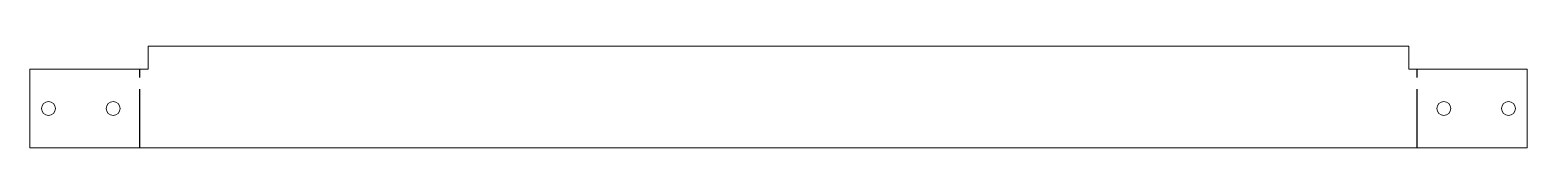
# Model space of a CAD drawing. Header units: millimetres. Extents: x -162 to 162, y -22 to 0.
import ezdxf

# ---------------------------------------------------------------- set-up
doc = ezdxf.new("R2010")
doc.units = ezdxf.units.MM
doc.linetypes.add('CENTERX2', pattern=[20.32, 12.7, -2.54, 2.54, -2.54])

msp = doc.modelspace()

# ---------------------------------------------------------------- linework, layer by layer
at = {"color": 7, "linetype": 'Continuous', "lineweight": 15}
for p, q in [((-136.21, -5), (-136.21, 0)), ((-136.21, 0), (136.21, 0)), ((136.21, -5), (136.21, 0)), ((-136.21, -5), (-161.72, -5)), ((-161.72, -22), (-161.72, -5)), ((161.72, -5), (136.21, -5)), ((161.72, -22), (161.72, -5)), ((-161.72, -22), (161.72, -22))]:
    msp.add_line(p, q, dxfattribs=at)
at = {"color": 7, "linetype": 'CENTERX2'}
for p, q in [((-137.97, -22), (-137.97, -5)), ((137.97, -22), (137.97, -5))]:
    msp.add_line(p, q, dxfattribs=at)
at = {"color": 7, "linetype": 'Continuous', "lineweight": 15}
for centre in [(-157.73, -13.5), (-143.73, -13.5), (143.73, -13.5), (157.73, -13.5)]:
    msp.add_circle(centre, 1.5, dxfattribs=at)

doc.saveas('drawing.dxf')
